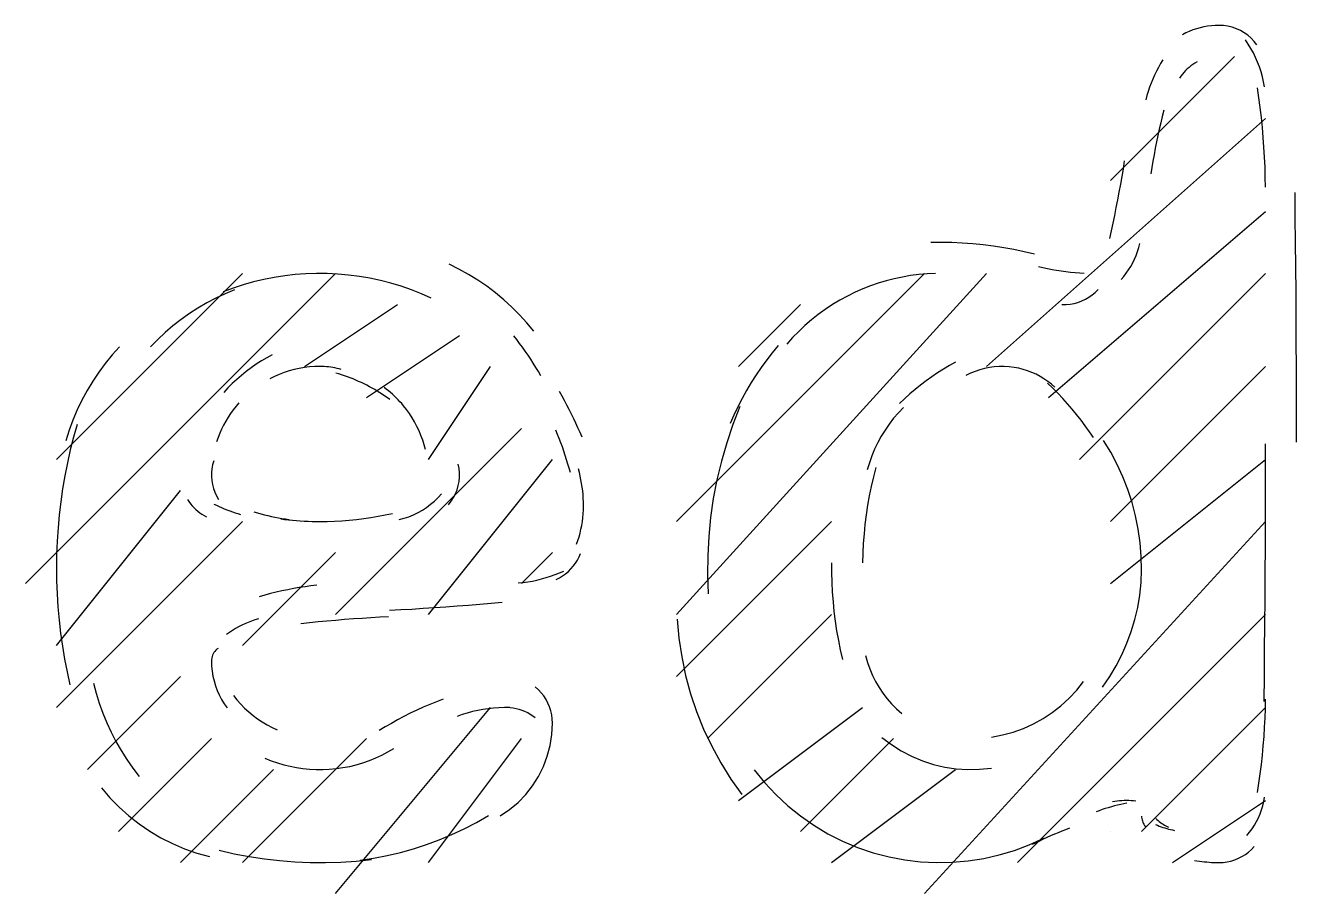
# Model space of a CAD drawing. Header units: millimetres. Extents: x 43 to 1147, y -811 to -31.
# Drawn here: x 810.28 to 815.2, y -794.32 to -790.96 of the extents above; entities that cross this region are included whole.
import ezdxf

# ---------------------------------------------------------------- set-up
doc = ezdxf.new("R2010")
doc.units = ezdxf.units.MM
doc.layers.add('EDITED_LINES', color=4, linetype='Continuous')

msp = doc.modelspace()

# ---------------------------------------------------------------- linework, layer by layer
at = {"layer": 'EDITED_LINES'}
for p, q in [((814.7846, -790.9831), (814.771, -790.9891)), ((814.7984, -790.9777), (814.7846, -790.9831)), ((814.8124, -790.9731), (814.7984, -790.9777)), ((814.8266, -790.9691), (814.8124, -790.9731)), ((814.8411, -790.9659), (814.8266, -790.9691)), ((814.8556, -790.9633), (814.8411, -790.9659)), ((814.8703, -790.9615), (814.8556, -790.9633)), ((814.8851, -790.9604), (814.8703, -790.9615)), ((814.9, -790.96), (814.8851, -790.9604)), ((814.9173, -790.9609), (814.9, -790.96)), ((814.9343, -790.9633), (814.9173, -790.9609)), ((814.9508, -790.9674), (814.9343, -790.9633)), ((814.9669, -790.9729), (814.9508, -790.9674)), ((814.9823, -790.98), (814.9669, -790.9729)), ((814.997, -790.9884), (814.9823, -790.98)), ((814.771, -790.9891), (814.7578, -790.9958)), ((815.0109, -790.9983), (814.997, -790.9884)), ((815.0129, -791.0323), (815.0017, -791.0159)), ((815.0238, -791.0094), (815.0109, -790.9983)), ((815.0232, -791.0492), (815.0129, -791.0323)), ((815.0357, -791.0218), (815.0238, -791.0094)), ((815.0464, -791.0354), (815.0357, -791.0218)), ((814.48, -791.56), (814.96, -791.08)), ((815.0328, -791.0665), (815.0232, -791.0492)), ((815.0415, -791.0843), (815.0328, -791.0665)), ((814.6653, -791.1225), (814.6575, -791.1374)), ((814.6735, -791.1079), (814.6653, -791.1225)), ((814.6823, -791.0934), (814.6735, -791.1079)), ((814.7769, -791.1286), (814.7703, -791.1351)), ((814.7839, -791.1225), (814.7769, -791.1286)), ((814.7911, -791.1166), (814.7839, -791.1225)), ((814.7987, -791.1112), (814.7911, -791.1166)), ((814.8065, -791.1062), (814.7987, -791.1112)), ((814.8146, -791.1015), (814.8065, -791.1062)), ((815.0493, -791.1024), (815.0415, -791.0843)), ((815.0563, -791.1209), (815.0493, -791.1024)), ((815.0624, -791.1397), (815.0563, -791.1209)), ((814.6434, -791.1679), (814.637, -791.1835)), ((814.6502, -791.1526), (814.6434, -791.1679)), ((814.6575, -791.1374), (814.6502, -791.1526)), ((814.7526, -791.1567), (814.7474, -791.1645)), ((814.7581, -791.1492), (814.7526, -791.1567)), ((814.764, -791.142), (814.7581, -791.1492)), ((814.7703, -791.1351), (814.764, -791.142)), ((815.0676, -791.1588), (815.0624, -791.1397)), ((815.0719, -791.1782), (815.0676, -791.1588)), ((815.0753, -791.1978), (815.0719, -791.1782)), ((814.6208, -791.2313), (814.6165, -791.2476)), ((814.6257, -791.2152), (814.6208, -791.2313)), ((814.6311, -791.1992), (814.6257, -791.2152)), ((814.637, -791.1835), (814.6311, -791.1992)), ((815.0543, -791.2401), (815.0488, -791.202)), ((815.0592, -791.2783), (815.0543, -791.2401)), ((815.0636, -791.3166), (815.0592, -791.2783)), ((814, -792.28), (815.08, -791.32)), ((814.6801, -791.3126), (814.6742, -791.3371)), ((814.6862, -791.2882), (814.6801, -791.3126)), ((815.0675, -791.3549), (815.0636, -791.3166)), ((814.6686, -791.3617), (814.6632, -791.3862)), ((814.6742, -791.3371), (814.6686, -791.3617)), ((815.0709, -791.3933), (815.0675, -791.3549)), ((814.658, -791.4109), (814.653, -791.4355)), ((814.6632, -791.3862), (814.658, -791.4109)), ((815.0737, -791.4317), (815.0709, -791.3933)), ((814.6483, -791.4603), (814.6438, -791.485)), ((814.653, -791.4355), (814.6483, -791.4603)), ((815.076, -791.4701), (815.0737, -791.4317)), ((815.0778, -791.5086), (815.076, -791.4701)), ((814.5245, -791.5447), (814.5296, -791.5145)), ((814.5296, -791.5145), (814.5345, -791.4843)), ((814.6395, -791.5098), (814.6354, -791.5347)), ((814.6438, -791.485), (814.6395, -791.5098)), ((815.079, -791.5471), (815.0778, -791.5086)), ((814.5137, -791.605), (814.5192, -791.5749)), ((814.5192, -791.5749), (814.5245, -791.5447)), ((815.0798, -791.5856), (815.079, -791.5471)), ((814.5081, -791.6351), (814.5137, -791.605)), ((815.1951, -791.7028), (815.194, -791.6062)), ((814.4963, -791.6952), (814.5023, -791.6652)), ((814.5023, -791.6652), (814.5081, -791.6351)), ((814.24, -792.4), (815.08, -791.68)), ((814.4902, -791.7252), (814.4963, -791.6952)), ((815.1961, -791.7994), (815.1951, -791.7028)), ((814.4773, -791.7851), (814.4838, -791.7552)), ((814.4838, -791.7552), (814.4902, -791.7252)), ((813.8253, -791.8), (813.7849, -791.8004)), ((813.8657, -791.8007), (813.8253, -791.8)), ((813.9061, -791.8025), (813.8657, -791.8007)), ((813.9463, -791.8053), (813.9061, -791.8025)), ((813.9865, -791.8092), (813.9463, -791.8053)), ((814.0265, -791.8143), (813.9865, -791.8092)), ((814.0664, -791.8204), (814.0265, -791.8143)), ((814.1062, -791.8275), (814.0664, -791.8204)), ((814.5845, -791.8352), (814.5891, -791.8201)), ((814.5891, -791.8201), (814.593, -791.8046)), ((815.197, -791.896), (815.1961, -791.7994)), ((814.1457, -791.8358), (814.1062, -791.8275)), ((814.1851, -791.8451), (814.1457, -791.8358)), ((814.5659, -791.8788), (814.5729, -791.8646)), ((814.5729, -791.8646), (814.5791, -791.8501)), ((814.5791, -791.8501), (814.5845, -791.8352)), ((810.28, -793.12), (811.48, -791.92)), ((810.4, -792.64), (811.12, -791.92)), ((811.4064, -791.9201), (811.3653, -791.9214)), ((811.4476, -791.9203), (811.4064, -791.9201)), ((811.4894, -791.9224), (811.4476, -791.9203)), ((811.9581, -791.903), (811.9202, -791.8843)), ((811.995, -791.9235), (811.9581, -791.903)), ((812.8, -793.24), (814, -791.92)), ((812.8, -792.88), (813.76, -791.92)), ((813.8018, -791.9202), (813.7696, -791.9216)), ((814.2009, -791.8929), (814.2184, -791.8971)), ((814.2184, -791.8971), (814.2359, -791.901)), ((814.2359, -791.901), (814.2535, -791.9045)), ((814.2535, -791.9045), (814.2712, -791.9076)), ((814.2712, -791.9076), (814.289, -791.9104)), ((814.289, -791.9104), (814.3068, -791.9129)), ((814.3068, -791.9129), (814.3246, -791.9149)), ((814.3246, -791.9149), (814.3425, -791.9167)), ((814.3425, -791.9167), (814.3605, -791.918)), ((814.36, -792.64), (815.08, -791.92)), ((814.3605, -791.918), (814.3784, -791.9191)), ((814.531, -791.9314), (814.5408, -791.9189)), ((814.5408, -791.9189), (814.5499, -791.906)), ((814.5499, -791.906), (814.5583, -791.8926)), ((814.5583, -791.8926), (814.5659, -791.8788)), ((815.1978, -791.9926), (815.197, -791.896)), ((811.1233, -791.9641), (811.0842, -791.9769)), ((811.1628, -791.9529), (811.1233, -791.9641)), ((811.2027, -791.9434), (811.1628, -791.9529)), ((811.243, -791.9355), (811.2027, -791.9434)), ((811.2835, -791.9291), (811.243, -791.9355)), ((811.3243, -791.9245), (811.2835, -791.9291)), ((811.3653, -791.9214), (811.3243, -791.9245)), ((811.531, -791.9261), (811.4894, -791.9224)), ((811.5724, -791.9315), (811.531, -791.9261)), ((811.6134, -791.9385), (811.5724, -791.9315)), ((811.6542, -791.9473), (811.6134, -791.9385)), ((811.6945, -791.9576), (811.6542, -791.9473)), ((811.7344, -791.9697), (811.6945, -791.9576)), ((812.0308, -791.9456), (811.995, -791.9235)), ((812.0655, -791.9694), (812.0308, -791.9456)), ((812.099, -791.9947), (812.0655, -791.9694)), ((813.5507, -791.968), (813.5208, -791.9797)), ((813.581, -791.9575), (813.5507, -791.968)), ((813.6117, -791.9483), (813.581, -791.9575)), ((813.6428, -791.9404), (813.6117, -791.9483)), ((813.6741, -791.9338), (813.6428, -791.9404)), ((813.7058, -791.9284), (813.6741, -791.9338)), ((813.7376, -791.9244), (813.7058, -791.9284)), ((813.7696, -791.9216), (813.7376, -791.9244)), ((814.5205, -791.9434), (814.531, -791.9314)), ((811.017, -792.0153), (810.982, -792.0338)), ((811.0529, -791.9983), (811.017, -792.0153)), ((811.0842, -791.9769), (811.0455, -791.9912)), ((811.0895, -791.9828), (811.0529, -791.9983)), ((811.7738, -791.9833), (811.7344, -791.9697)), ((811.8127, -791.9986), (811.7738, -791.9833)), ((811.851, -792.0155), (811.8127, -791.9986)), ((812.1313, -792.0215), (812.099, -791.9947)), ((813.4612, -792.0074), (813.4319, -792.0235)), ((813.4913, -791.9927), (813.4612, -792.0074)), ((813.5208, -791.9797), (813.4913, -791.9927)), ((814.3825, -792.0199), (814.3961, -792.0122)), ((814.3961, -792.0122), (814.4089, -792.0033)), ((814.4089, -792.0033), (814.421, -791.9932)), ((814.421, -791.9932), (814.4323, -791.982)), ((815.1985, -792.0893), (815.1978, -791.9926)), ((810.9478, -792.0538), (810.9146, -792.0753)), ((810.982, -792.0338), (810.9478, -792.0538)), ((811.36, -792.28), (811.72, -792.04)), ((812.1624, -792.0499), (812.1313, -792.0215)), ((812.1921, -792.0797), (812.1624, -792.0499)), ((813.04, -792.28), (813.28, -792.04)), ((813.3754, -792.0591), (813.3484, -792.0787)), ((813.4033, -792.0407), (813.3754, -792.0591)), ((813.4319, -792.0235), (813.4033, -792.0407)), ((814.2917, -792.0398), (814.3076, -792.0398)), ((814.3076, -792.0398), (814.3232, -792.0385)), ((814.3232, -792.0385), (814.3387, -792.0358)), ((814.3387, -792.0358), (814.3537, -792.0318)), ((814.3537, -792.0318), (814.3684, -792.0265)), ((814.3684, -792.0265), (814.3825, -792.0199)), ((810.8823, -792.0983), (810.8511, -792.1226)), ((810.9146, -792.0753), (810.8823, -792.0983)), ((812.2204, -792.1109), (812.1921, -792.0797)), ((812.2473, -792.1435), (812.2204, -792.1109)), ((813.3223, -792.0994), (813.2971, -792.1213)), ((813.3484, -792.0787), (813.3223, -792.0994)), ((815.199, -792.1859), (815.1985, -792.0893)), ((810.8209, -792.1484), (810.7919, -792.1754)), ((810.8511, -792.1226), (810.8209, -792.1484)), ((811.6, -792.4), (811.96, -792.16)), ((812.1817, -792.1757), (812.1702, -792.1609)), ((813.2728, -792.1442), (813.2495, -792.1682)), ((813.2971, -792.1213), (813.2728, -792.1442)), ((810.644, -792.2038), (810.6157, -792.2354)), ((810.7919, -792.1754), (810.764, -792.2038)), ((812.1929, -792.1906), (812.1817, -792.1757)), ((812.2039, -792.2057), (812.1929, -792.1906)), ((812.2147, -792.221), (812.2039, -792.2057)), ((813.1935, -792.1992), (813.1708, -792.2266)), ((813.2495, -792.1682), (813.2272, -792.1932)), ((815.1994, -792.2825), (815.199, -792.1859)), ((810.6157, -792.2354), (810.589, -792.2682)), ((811.1932, -792.2585), (811.1731, -792.2714)), ((811.2137, -792.2463), (811.1932, -792.2585)), ((811.2347, -792.2349), (811.2137, -792.2463)), ((812.2253, -792.2364), (812.2147, -792.221)), ((812.2356, -792.252), (812.2253, -792.2364)), ((812.2457, -792.2677), (812.2356, -792.252)), ((813.149, -792.2547), (813.1281, -792.2834)), ((813.1708, -792.2266), (813.149, -792.2547)), ((813.8802, -792.2639), (813.8565, -792.2768)), ((810.5639, -792.3021), (810.5405, -792.3372)), ((810.589, -792.2682), (810.5639, -792.3021)), ((811.1344, -792.2993), (811.1159, -792.3143)), ((811.1535, -792.285), (811.1344, -792.2993)), ((811.1731, -792.2714), (811.1535, -792.285)), ((811.2625, -792.3107), (811.2439, -792.3187)), ((811.2813, -792.3035), (811.2625, -792.3107)), ((811.3005, -792.2974), (811.2813, -792.3035)), ((811.32, -792.2921), (811.3005, -792.2974)), ((811.3397, -792.2878), (811.32, -792.2921)), ((811.3595, -792.2844), (811.3397, -792.2878)), ((811.3796, -792.282), (811.3595, -792.2844)), ((811.3997, -792.2805), (811.3796, -792.282)), ((811.42, -792.28), (811.3997, -792.2805)), ((811.4283, -792.2801), (811.42, -792.28)), ((811.4367, -792.2805), (811.4283, -792.2801)), ((811.445, -792.2811), (811.4367, -792.2805)), ((811.4533, -792.2819), (811.445, -792.2811)), ((811.4616, -792.2829), (811.4533, -792.2819)), ((811.4698, -792.2842), (811.4616, -792.2829)), ((811.478, -792.2857), (811.4698, -792.2842)), ((811.4862, -792.2874), (811.478, -792.2857)), ((811.4926, -792.3087), (811.4813, -792.3054)), ((811.4943, -792.2894), (811.4862, -792.2874)), ((811.5038, -792.3123), (811.4926, -792.3087)), ((811.5024, -792.2916), (811.4943, -792.2894)), ((811.515, -792.316), (811.5038, -792.3123)), ((811.84, -792.64), (812.08, -792.28)), ((812.2555, -792.2836), (812.2457, -792.2677)), ((812.2652, -792.2996), (812.2555, -792.2836)), ((812.2745, -792.3158), (812.2652, -792.2996)), ((813.1081, -792.3127), (813.089, -792.3426)), ((813.1281, -792.2834), (813.1081, -792.3127)), ((813.8103, -792.3049), (813.7879, -792.3199)), ((813.8332, -792.2905), (813.8103, -792.3049)), ((813.8565, -792.2768), (813.8332, -792.2905)), ((813.9375, -792.3062), (813.9201, -792.3146)), ((813.9554, -792.2988), (813.9375, -792.3062)), ((813.9737, -792.2927), (813.9554, -792.2988)), ((813.9922, -792.2878), (813.9737, -792.2927)), ((814.0111, -792.284), (813.9922, -792.2878)), ((814.0301, -792.2815), (814.0111, -792.284)), ((814.0493, -792.2802), (814.0301, -792.2815)), ((814.0685, -792.2801), (814.0493, -792.2802)), ((814.0878, -792.2813), (814.0685, -792.2801)), ((814.1071, -792.2838), (814.0878, -792.2813)), ((814.1246, -792.2871), (814.1071, -792.2838)), ((814.1418, -792.2914), (814.1246, -792.2871)), ((814.1587, -792.2967), (814.1418, -792.2914)), ((814.1752, -792.3031), (814.1587, -792.2967)), ((814.1914, -792.3103), (814.1752, -792.3031)), ((814.207, -792.3185), (814.1914, -792.3103)), ((814.48, -792.88), (815.08, -792.28)), ((815.1997, -792.3791), (815.1994, -792.2825)), ((810.5405, -792.3372), (810.5187, -792.3733)), ((811.0636, -792.3632), (811.0474, -792.3808)), ((811.0804, -792.3463), (811.0636, -792.3632)), ((811.0979, -792.33), (811.0804, -792.3463)), ((811.1159, -792.3143), (811.0979, -792.33)), ((811.2439, -792.3187), (811.2257, -792.3276)), ((811.5261, -792.3199), (811.515, -792.316)), ((811.5371, -792.3241), (811.5261, -792.3199)), ((811.548, -792.3284), (811.5371, -792.3241)), ((811.5589, -792.3329), (811.548, -792.3284)), ((811.5697, -792.3376), (811.5589, -792.3329)), ((811.5804, -792.3426), (811.5697, -792.3376)), ((811.591, -792.3477), (811.5804, -792.3426)), ((811.6014, -792.3529), (811.591, -792.3477)), ((811.6117, -792.3583), (811.6014, -792.3529)), ((811.6219, -792.3639), (811.6117, -792.3583)), ((811.6766, -792.3675), (811.6684, -792.3613)), ((813.089, -792.3426), (813.0709, -792.3731)), ((813.7444, -792.3519), (813.7234, -792.3689)), ((813.7659, -792.3356), (813.7444, -792.3519)), ((813.7879, -792.3199), (813.7659, -792.3356)), ((814.2222, -792.3277), (814.207, -792.3185)), ((814.2368, -792.3377), (814.2222, -792.3277)), ((814.2563, -792.3642), (814.2363, -792.3452)), ((814.2509, -792.3486), (814.2368, -792.3377)), ((814.2643, -792.3604), (814.2509, -792.3486)), ((810.4986, -792.4104), (810.4803, -792.4484)), ((810.5187, -792.3733), (810.4986, -792.4104)), ((811.632, -792.3696), (811.6219, -792.3639)), ((811.642, -792.3755), (811.632, -792.3696)), ((811.6519, -792.3817), (811.642, -792.3755)), ((811.6617, -792.3879), (811.6519, -792.3817)), ((811.6714, -792.3944), (811.6617, -792.3879)), ((811.6809, -792.401), (811.6714, -792.3944)), ((811.6847, -792.3739), (811.6766, -792.3675)), ((811.6904, -792.4078), (811.6809, -792.401)), ((811.6926, -792.3805), (811.6847, -792.3739)), ((811.7004, -792.3873), (811.6926, -792.3805)), ((811.7079, -792.3943), (811.7004, -792.3873)), ((811.7153, -792.4014), (811.7079, -792.3943)), ((811.7226, -792.4087), (811.7153, -792.4014)), ((811.7296, -792.4162), (811.7226, -792.4087)), ((812.3569, -792.3946), (812.3472, -792.3774)), ((812.3664, -792.4119), (812.3569, -792.3946)), ((812.3756, -792.4293), (812.3664, -792.4119)), ((813.0537, -792.4042), (813.0375, -792.4358)), ((813.0709, -792.3731), (813.0537, -792.4042)), ((813.683, -792.4047), (813.6636, -792.4236)), ((813.703, -792.3865), (813.683, -792.4047)), ((813.7234, -792.3689), (813.703, -792.3865)), ((814.2757, -792.3837), (814.2563, -792.3642)), ((814.2947, -792.4036), (814.2757, -792.3837)), ((814.3132, -792.424), (814.2947, -792.4036)), ((815.1999, -792.4757), (815.1997, -792.3791)), ((810.4803, -792.4484), (810.4638, -792.4872)), ((811.0843, -792.4477), (811.074, -792.4619)), ((811.0951, -792.4339), (811.0843, -792.4477)), ((811.1065, -792.4205), (811.0951, -792.4339)), ((811.7365, -792.4239), (811.7296, -792.4162)), ((811.7432, -792.4318), (811.7365, -792.4239)), ((811.7551, -792.4468), (811.7432, -792.4318)), ((811.7663, -792.4624), (811.7551, -792.4468)), ((812.3846, -792.4468), (812.3756, -792.4293)), ((812.3934, -792.4645), (812.3846, -792.4468)), ((813.0452, -792.4355), (813.0181, -792.5047)), ((813.0375, -792.4358), (813.0223, -792.4679)), ((813.6586, -792.4588), (813.6403, -792.4803)), ((813.6782, -792.4382), (813.6586, -792.4588)), ((814.3312, -792.4448), (814.3132, -792.424)), ((814.3487, -792.4661), (814.3312, -792.4448)), ((810.4638, -792.4872), (810.4491, -792.5269)), ((810.4797, -792.504), (810.466, -792.5532)), ((811.0471, -792.5068), (811.0393, -792.5225)), ((811.0554, -792.4915), (811.0471, -792.5068)), ((811.0644, -792.4765), (811.0554, -792.4915)), ((811.074, -792.4619), (811.0644, -792.4765)), ((811.7768, -792.4784), (811.7663, -792.4624)), ((811.7865, -792.4948), (811.7768, -792.4784)), ((811.7954, -792.5117), (811.7865, -792.4948)), ((812.402, -792.4822), (812.3934, -792.4645)), ((812.4104, -792.5), (812.402, -792.4822)), ((812.4186, -792.518), (812.4104, -792.5)), ((813.0181, -792.5047), (812.9943, -792.575)), ((813.0223, -792.4679), (813.0081, -792.5005)), ((813.6231, -792.5027), (813.6071, -792.5259)), ((813.6403, -792.4803), (813.6231, -792.5027)), ((814.3657, -792.4877), (814.3487, -792.4661)), ((814.3822, -792.5098), (814.3657, -792.4877)), ((814.3981, -792.5323), (814.3822, -792.5098)), ((815.2, -792.5723), (815.1999, -792.4757)), ((810.4491, -792.5269), (810.4362, -792.5673)), ((810.466, -792.5532), (810.4535, -792.6028)), ((811.0259, -792.5549), (811.0201, -792.5715)), ((811.0323, -792.5386), (811.0259, -792.5549)), ((811.0393, -792.5225), (811.0323, -792.5386)), ((811.48, -793.24), (812.2, -792.52)), ((811.8036, -792.529), (811.7954, -792.5117)), ((811.811, -792.5466), (811.8036, -792.529)), ((811.8175, -792.5646), (811.811, -792.5466)), ((812.3395, -792.543), (812.3329, -792.5269)), ((812.3459, -792.5591), (812.3395, -792.543)), ((812.3521, -792.5753), (812.3459, -792.5591)), ((812.4265, -792.536), (812.4186, -792.518)), ((812.4343, -792.5541), (812.4265, -792.536)), ((813.5924, -792.55), (813.5789, -792.5747)), ((813.6071, -792.5259), (813.5924, -792.55)), ((814.4135, -792.5551), (814.3981, -792.5323)), ((810.4535, -792.6028), (810.4424, -792.6526)), ((811.8233, -792.5828), (811.8175, -792.5646)), ((811.8282, -792.6014), (811.8233, -792.5828)), ((812.3581, -792.5916), (812.3521, -792.5753)), ((812.3639, -792.6079), (812.3581, -792.5916)), ((812.3694, -792.6244), (812.3639, -792.6079)), ((812.9943, -792.575), (812.9737, -792.6462)), ((813.5668, -792.6002), (813.556, -792.6263)), ((813.5789, -792.5747), (813.5668, -792.6002)), ((814.4807, -792.6122), (814.4528, -792.5668)), ((815.08, -792.6797), (815.08, -792.58)), ((810.4424, -792.6526), (810.4325, -792.7027)), ((811.0086, -792.645), (811.0045, -792.6601)), ((811.84, -793.24), (812.32, -792.64)), ((811.9582, -792.6745), (811.955, -792.6578)), ((812.3748, -792.6409), (812.3694, -792.6244)), ((812.38, -792.6575), (812.3748, -792.6409)), ((812.385, -792.6741), (812.38, -792.6575)), ((812.9737, -792.6462), (812.9565, -792.7182)), ((813.5465, -792.6529), (813.5385, -792.6801)), ((813.556, -792.6263), (813.5465, -792.6529)), ((814.48, -793.12), (815.08, -792.64)), ((814.5058, -792.6591), (814.4807, -792.6122)), ((810.4325, -792.7027), (810.424, -792.753)), ((811.0002, -792.6909), (811.0001, -792.7064)), ((811.0001, -792.7064), (811.0013, -792.7218)), ((811.0017, -792.6755), (811.0002, -792.6909)), ((811.0045, -792.6601), (811.0017, -792.6755)), ((811.9598, -792.6913), (811.9582, -792.6745)), ((811.9598, -792.708), (811.9598, -792.6913)), ((812.3897, -792.6908), (812.385, -792.6741)), ((812.424, -792.6897), (812.4203, -792.6755)), ((812.4273, -792.7039), (812.424, -792.6897)), ((812.4303, -792.7182), (812.4273, -792.7039)), ((813.562, -792.7076), (813.5536, -792.744)), ((813.5712, -792.6714), (813.562, -792.7076)), ((814.528, -792.7072), (814.5058, -792.6591)), ((814.5473, -792.7564), (814.528, -792.7072)), ((815.0798, -792.7794), (815.08, -792.6797)), ((810.424, -792.753), (810.4167, -792.8036)), ((811.0013, -792.7218), (811.0038, -792.737)), ((811.0038, -792.737), (811.0076, -792.752)), ((811.0076, -792.752), (811.0128, -792.7667)), ((811.9507, -792.757), (811.9552, -792.741)), ((811.9552, -792.741), (811.9583, -792.7246)), ((811.9583, -792.7246), (811.9598, -792.708)), ((812.4328, -792.7326), (812.4303, -792.7182)), ((812.435, -792.7471), (812.4328, -792.7326)), ((812.4368, -792.7616), (812.435, -792.7471)), ((812.9565, -792.7182), (812.9425, -792.7908)), ((813.5536, -792.744), (813.5462, -792.7805)), ((814.5637, -792.8067), (814.5473, -792.7564)), ((810.4, -793.36), (810.88, -792.76)), ((810.4167, -792.8036), (810.4107, -792.8543)), ((810.9069, -792.7946), (810.9124, -792.8031)), ((810.9124, -792.8031), (810.9185, -792.8112)), ((811.0128, -792.7667), (811.0192, -792.7809)), ((811.0192, -792.7809), (811.0269, -792.7946)), ((811.8483, -792.8135), (811.8631, -792.8008)), ((811.8631, -792.8008), (811.877, -792.7871)), ((811.877, -792.7871), (811.8901, -792.7725)), ((811.918, -792.8155), (811.9283, -792.8019)), ((811.9283, -792.8019), (811.9372, -792.7876)), ((811.9372, -792.7876), (811.9447, -792.7726)), ((811.9447, -792.7726), (811.9507, -792.757)), ((812.4382, -792.7761), (812.4368, -792.7616)), ((812.4392, -792.7907), (812.4382, -792.7761)), ((812.4397, -792.8053), (812.4392, -792.7907)), ((812.4399, -792.8199), (812.4397, -792.8053)), ((812.9425, -792.7908), (812.9319, -792.8641)), ((813.5462, -792.7805), (813.5398, -792.8172)), ((815.0795, -792.8792), (815.0798, -792.7794)), ((810.4107, -792.8543), (810.4061, -792.9051)), ((810.9185, -792.8112), (810.9249, -792.819)), ((810.9249, -792.819), (810.9318, -792.8264)), ((810.9318, -792.8264), (810.939, -792.8333)), ((810.939, -792.8333), (810.9467, -792.8399)), ((810.9467, -792.8399), (810.9547, -792.846)), ((810.9547, -792.846), (810.963, -792.8517)), ((810.963, -792.8517), (810.9717, -792.8569)), ((811.0092, -792.8124), (811.0192, -792.8173)), ((811.0192, -792.8173), (811.0293, -792.8219)), ((811.0293, -792.8219), (811.0395, -792.8264)), ((811.0395, -792.8264), (811.0498, -792.8307)), ((811.0498, -792.8307), (811.0601, -792.8348)), ((811.0601, -792.8348), (811.0705, -792.8388)), ((811.0705, -792.8388), (811.081, -792.8426)), ((811.081, -792.8426), (811.0915, -792.8462)), ((811.0915, -792.8462), (811.1021, -792.8496)), ((811.1021, -792.8496), (811.1127, -792.8528)), ((811.1646, -792.843), (811.178, -792.8468)), ((811.178, -792.8468), (811.1913, -792.8504)), ((811.1913, -792.8504), (811.2048, -792.8539)), ((811.2048, -792.8539), (811.2183, -792.8571)), ((811.6451, -792.8597), (811.6728, -792.8544)), ((811.6728, -792.8544), (811.7005, -792.8484)), ((811.7642, -792.8613), (811.7823, -792.854)), ((811.7823, -792.854), (811.7997, -792.8455)), ((811.7997, -792.8455), (811.8166, -792.8359)), ((811.8166, -792.8359), (811.8328, -792.8252)), ((811.8328, -792.8252), (811.8483, -792.8135)), ((812.4375, -792.8654), (812.4388, -792.8503)), ((812.4388, -792.8503), (812.4397, -792.8352)), ((812.4397, -792.8352), (812.4399, -792.82)), ((813.5342, -792.854), (813.5295, -792.891)), ((813.5398, -792.8172), (813.5342, -792.854)), ((814.577, -792.8579), (814.5637, -792.8067)), ((810.4, -793.6), (811.12, -792.88)), ((810.9717, -792.8569), (810.9807, -792.8616)), ((811.2183, -792.8571), (811.2318, -792.8601)), ((811.2318, -792.8601), (811.2454, -792.8629)), ((811.2454, -792.8629), (811.259, -792.8655)), ((811.259, -792.8655), (811.2727, -792.8678)), ((811.2682, -792.8698), (811.2833, -792.8717)), ((811.2727, -792.8678), (811.2864, -792.87)), ((811.2833, -792.8717), (811.2984, -792.8735)), ((811.2864, -792.87), (811.3002, -792.8719)), ((811.2984, -792.8735), (811.3136, -792.875)), ((811.3136, -792.875), (811.3287, -792.8763)), ((811.3287, -792.8763), (811.3439, -792.8774)), ((811.3439, -792.8774), (811.3591, -792.8784)), ((811.3591, -792.8784), (811.3743, -792.8791)), ((811.3743, -792.8791), (811.3895, -792.8796)), ((811.3895, -792.8796), (811.4048, -792.8799)), ((811.4048, -792.8799), (811.42, -792.88)), ((811.42, -792.88), (811.4483, -792.8797)), ((811.4483, -792.8797), (811.4766, -792.8787)), ((811.4766, -792.8787), (811.5048, -792.8771)), ((811.5048, -792.8771), (811.533, -792.8749)), ((811.533, -792.8749), (811.5612, -792.8721)), ((811.5612, -792.8721), (811.5892, -792.8686)), ((811.5892, -792.8686), (811.6172, -792.8645)), ((811.6172, -792.8645), (811.6451, -792.8597)), ((811.7267, -792.8725), (811.7457, -792.8675)), ((811.7457, -792.8675), (811.7642, -792.8613)), ((812.4302, -792.9101), (812.4331, -792.8953)), ((812.4331, -792.8953), (812.4356, -792.8804)), ((812.4356, -792.8804), (812.4375, -792.8654)), ((812.8, -793.48), (813.4, -792.88)), ((812.9319, -792.8641), (812.9246, -792.9377)), ((813.5295, -792.891), (813.5258, -792.928)), ((813.76, -794.32), (815.08, -792.88)), ((814.5874, -792.9097), (814.577, -792.8579)), ((815.0791, -792.9789), (815.0795, -792.8792)), ((810.4061, -792.9051), (810.4027, -792.9561)), ((812.4181, -792.9538), (812.4226, -792.9394)), ((812.4226, -792.9394), (812.4267, -792.9248)), ((812.4267, -792.9248), (812.4302, -792.9101)), ((812.9246, -792.9377), (812.9207, -793.0117)), ((813.5258, -792.928), (813.523, -792.9652)), ((814.5947, -792.9622), (814.5874, -792.9097)), ((810.4027, -792.9561), (810.4007, -793.0072)), ((811.12, -793.36), (811.48, -793)), ((812.2, -793.12), (812.32, -793)), ((812.413, -792.9681), (812.4181, -792.9538)), ((813.5211, -793.0024), (813.5201, -793.0397)), ((813.523, -792.9652), (813.5211, -793.0024)), ((814.5989, -793.0152), (814.5947, -792.9622)), ((815.0786, -793.0786), (815.0791, -792.9789)), ((810.4007, -793.0072), (810.4, -793.0581)), ((812.4006, -793.0524), (812.4089, -793.0411)), ((812.4089, -793.0411), (812.4164, -793.0291)), ((812.4164, -793.0291), (812.4229, -793.0166)), ((812.4229, -793.0166), (812.4285, -793.0035)), ((812.9207, -793.0117), (812.9202, -793.086)), ((813.4001, -793.0397), (813.4001, -793.0776)), ((814.6, -793.0685), (814.5989, -793.0152)), ((810.4, -793.0581), (810.4006, -793.109)), ((812.2775, -793.1022), (812.2951, -793.0973)), ((812.2951, -793.0973), (812.3125, -793.0917)), ((812.3125, -793.0917), (812.3297, -793.0856)), ((812.3297, -793.0856), (812.3467, -793.0789)), ((812.3345, -793.1039), (812.3472, -793.0975)), ((812.3467, -793.0789), (812.3635, -793.0716)), ((812.3472, -793.0975), (812.3593, -793.0901)), ((812.3593, -793.0901), (812.3708, -793.0819)), ((812.3708, -793.0819), (812.3815, -793.0729)), ((812.3815, -793.0729), (812.3914, -793.063)), ((812.3914, -793.063), (812.4006, -793.0524)), ((812.9202, -793.086), (812.9231, -793.1603)), ((813.4001, -793.0776), (813.401, -793.1153)), ((814.598, -793.1162), (814.6, -793.0674)), ((815.078, -793.1783), (815.0786, -793.0786)), ((810.4006, -793.109), (810.4025, -793.1599)), ((811.2728, -793.1487), (811.2506, -793.1537)), ((811.295, -793.144), (811.2728, -793.1487)), ((811.3174, -793.1398), (811.295, -793.144)), ((811.3399, -793.136), (811.3174, -793.1398)), ((811.3624, -793.1326), (811.3399, -793.136)), ((811.385, -793.1296), (811.3624, -793.1326)), ((811.4076, -793.127), (811.385, -793.1296)), ((812.1877, -793.1179), (812.2059, -793.116)), ((812.2059, -793.116), (812.224, -793.1134)), ((812.224, -793.1134), (812.242, -793.1103)), ((812.242, -793.1103), (812.2598, -793.1065)), ((812.2598, -793.1065), (812.2775, -793.1022)), ((813.401, -793.1153), (813.4028, -793.1531)), ((814.593, -793.1646), (814.598, -793.1162)), ((810.4025, -793.1599), (810.4057, -793.2106)), ((811.2064, -793.165), (811.1845, -793.1712)), ((811.2284, -793.1591), (811.2064, -793.165)), ((811.2506, -793.1537), (811.2284, -793.1591)), ((812.0385, -793.2002), (812.0821, -793.1966)), ((812.0821, -793.1966), (812.1258, -793.1928)), ((813.4028, -793.1531), (813.4057, -793.1907)), ((813.4057, -793.1907), (813.4094, -793.2283)), ((814.585, -793.2124), (814.593, -793.1646)), ((815.0772, -793.278), (815.078, -793.1783)), ((810.4057, -793.2106), (810.4103, -793.2613)), ((811.6853, -793.2487), (811.6513, -793.2506)), ((811.6887, -793.2236), (811.7325, -793.2212)), ((811.7325, -793.2212), (811.7762, -793.2187)), ((811.7762, -793.2187), (811.82, -793.216)), ((811.82, -793.216), (811.8637, -793.2132)), ((811.8637, -793.2132), (811.9074, -793.2102)), ((811.9074, -793.2102), (811.9511, -793.207)), ((811.9511, -793.207), (811.9948, -793.2037)), ((811.9948, -793.2037), (812.0385, -793.2002)), ((812.92, -793.72), (813.4, -793.24)), ((813.4094, -793.2283), (813.4141, -793.2657)), ((814.12, -794.2), (815.08, -793.24)), ((814.574, -793.2596), (814.585, -793.2124)), ((810.4103, -793.2613), (810.4161, -793.3118)), ((811.0928, -793.2946), (811.0809, -793.3016)), ((811.1049, -793.288), (811.0928, -793.2946)), ((811.1172, -793.2818), (811.1049, -793.288)), ((811.1297, -793.276), (811.1172, -793.2818)), ((811.1424, -793.2706), (811.1297, -793.276)), ((811.1553, -793.2657), (811.1424, -793.2706)), ((811.1683, -793.2611), (811.1553, -793.2657)), ((811.1815, -793.257), (811.1683, -793.2611)), ((811.3793, -793.272), (811.3454, -793.2755)), ((811.4133, -793.2687), (811.3793, -793.272)), ((811.4472, -793.2656), (811.4133, -793.2687)), ((811.4812, -793.2626), (811.4472, -793.2656)), ((811.5152, -793.2598), (811.4812, -793.2626)), ((811.5492, -793.2573), (811.5152, -793.2598)), ((811.5832, -793.2549), (811.5492, -793.2573)), ((811.6172, -793.2526), (811.5832, -793.2549)), ((811.6513, -793.2506), (811.6172, -793.2526)), ((812.8024, -793.258), (812.8091, -793.3314)), ((813.4141, -793.2657), (813.4198, -793.3031)), ((814.5602, -793.3059), (814.574, -793.2596)), ((815.0764, -793.3777), (815.0772, -793.278)), ((810.4161, -793.3118), (810.4232, -793.3621)), ((811.0693, -793.309), (811.0579, -793.3168)), ((811.0809, -793.3016), (811.0693, -793.309)), ((812.8091, -793.3314), (812.8201, -793.4041)), ((813.4198, -793.3031), (813.4264, -793.3403)), ((813.4264, -793.3403), (813.4339, -793.3773)), ((814.5436, -793.3513), (814.5602, -793.3059)), ((810.4232, -793.3621), (810.4316, -793.4123)), ((811.0067, -793.3924), (811.0043, -793.3976)), ((811.0096, -793.3875), (811.0067, -793.3924)), ((811.0129, -793.3828), (811.0096, -793.3875)), ((811.0166, -793.3785), (811.0129, -793.3828)), ((811.0208, -793.3745), (811.0166, -793.3785)), ((811.0254, -793.371), (811.0208, -793.3745)), ((813.4339, -793.3773), (813.4424, -793.4141)), ((814.5019, -793.4388), (814.5241, -793.3957)), ((814.5241, -793.3957), (814.5436, -793.3513)), ((815.0754, -793.4774), (815.0764, -793.3777)), ((810.4316, -793.4123), (810.4413, -793.4622)), ((811.0003, -793.4142), (811, -793.42)), ((811, -793.42), (811.0006, -793.4395)), ((811.0011, -793.4085), (811.0003, -793.4142)), ((811.0006, -793.4395), (811.0025, -793.4589)), ((811.0025, -793.4029), (811.0011, -793.4085)), ((811.0043, -793.3976), (811.0025, -793.4029)), ((812.8201, -793.4041), (812.8352, -793.4758)), ((813.5319, -793.3992), (813.5391, -793.4252)), ((813.5391, -793.4252), (813.5479, -793.4506)), ((814.4769, -793.4805), (814.5019, -793.4388)), ((810.4413, -793.4622), (810.4523, -793.512)), ((810.52, -793.84), (810.88, -793.48)), ((811.0025, -793.4589), (811.0057, -793.4781)), ((811.0057, -793.4781), (811.01, -793.497)), ((812.8352, -793.4758), (812.8545, -793.5464)), ((813.5479, -793.4506), (813.5584, -793.4754)), ((813.5584, -793.4754), (813.5703, -793.4993)), ((814.4493, -793.5208), (814.4769, -793.4805)), ((815.0743, -793.5771), (815.0754, -793.4774)), ((810.5438, -793.5054), (810.5539, -793.5448)), ((811.01, -793.497), (811.0156, -793.5155)), ((811.0156, -793.5155), (811.0224, -793.5337)), ((811.0224, -793.5337), (811.0303, -793.5514)), ((812.2656, -793.5311), (812.2535, -793.5203)), ((812.2766, -793.5428), (812.2656, -793.5311)), ((812.2864, -793.5553), (812.2766, -793.5428)), ((813.5703, -793.4993), (813.5838, -793.5225)), ((813.5838, -793.5225), (813.5987, -793.5447)), ((814.3195, -793.5641), (814.3488, -793.5328)), ((814.3488, -793.5328), (814.3757, -793.499)), ((810.5539, -793.5448), (810.5658, -793.5836)), ((810.5658, -793.5836), (810.5795, -793.6217)), ((811.0303, -793.5514), (811.0394, -793.5686)), ((811.0394, -793.5686), (811.0496, -793.5852)), ((811.0496, -793.5852), (811.0609, -793.6011)), ((811.0852, -793.5536), (811.0988, -793.5707)), ((811.0988, -793.5707), (811.1133, -793.5869)), ((811.1133, -793.5869), (811.1285, -793.6024)), ((811.8449, -793.588), (811.8195, -793.5989)), ((811.8705, -793.5775), (811.8449, -793.588)), ((811.8962, -793.5676), (811.8705, -793.5775)), ((812.2951, -793.5686), (812.2864, -793.5553)), ((812.3025, -793.5826), (812.2951, -793.5686)), ((812.3087, -793.5972), (812.3025, -793.5826)), ((812.8545, -793.5464), (812.8778, -793.6158)), ((813.5987, -793.5447), (813.615, -793.5659)), ((813.615, -793.5659), (813.6326, -793.5862)), ((813.6326, -793.5862), (813.6516, -793.6053)), ((814.2543, -793.6191), (814.2879, -793.5929)), ((814.2879, -793.5929), (814.3195, -793.5641)), ((815.0792, -793.6041), (815.0798, -793.5678)), ((810.5795, -793.6217), (810.5948, -793.6592)), ((811.1285, -793.6024), (811.1445, -793.617)), ((811.1445, -793.617), (811.1612, -793.6308)), ((811.1612, -793.6308), (811.1786, -793.6437)), ((811.48, -794.32), (812.08, -793.6)), ((811.7449, -793.6348), (811.7205, -793.6477)), ((811.7695, -793.6223), (811.7449, -793.6348)), ((811.7944, -793.6104), (811.7695, -793.6223)), ((811.8195, -793.5989), (811.7944, -793.6104)), ((811.9703, -793.6274), (811.9506, -793.6343)), ((811.9902, -793.6212), (811.9703, -793.6274)), ((812.0102, -793.6158), (811.9902, -793.6212)), ((812.0305, -793.6112), (812.0102, -793.6158)), ((812.0509, -793.6074), (812.0305, -793.6112)), ((812.0714, -793.6044), (812.0509, -793.6074)), ((812.092, -793.6021), (812.0714, -793.6044)), ((812.1128, -793.6007), (812.092, -793.6021)), ((812.1336, -793.6001), (812.1128, -793.6007)), ((812.1544, -793.6002), (812.1336, -793.6001)), ((812.1566, -793.6008), (812.1448, -793.6001)), ((812.1684, -793.6023), (812.1566, -793.6008)), ((812.1799, -793.6045), (812.1684, -793.6023)), ((812.1913, -793.6075), (812.1799, -793.6045)), ((812.2025, -793.6112), (812.1913, -793.6075)), ((812.2134, -793.6157), (812.2025, -793.6112)), ((812.224, -793.6208), (812.2134, -793.6157)), ((812.2342, -793.6267), (812.224, -793.6208)), ((812.2441, -793.6332), (812.2342, -793.6267)), ((812.2535, -793.6404), (812.2441, -793.6332)), ((812.3135, -793.6124), (812.3087, -793.5972)), ((812.3171, -793.6279), (812.3135, -793.6124)), ((812.3192, -793.6438), (812.3171, -793.6279)), ((812.8778, -793.6158), (812.905, -793.6836)), ((813.04, -793.96), (813.52, -793.6)), ((813.6516, -793.6053), (813.6718, -793.6232)), ((814.2188, -793.6424), (814.2543, -793.6191)), ((814.6, -794.08), (815.08, -793.6)), ((815.0762, -793.6765), (815.078, -793.6403)), ((815.078, -793.6403), (815.0792, -793.6041)), ((810.5948, -793.6592), (810.6118, -793.6959)), ((811.1786, -793.6437), (811.1967, -793.6557)), ((811.1967, -793.6557), (811.2154, -793.6668)), ((811.2154, -793.6668), (811.2346, -793.6769)), ((811.2346, -793.6769), (811.2545, -793.686)), ((811.6726, -793.6751), (811.649, -793.6895)), ((811.6964, -793.6612), (811.6726, -793.6751)), ((811.7205, -793.6477), (811.6964, -793.6612)), ((812.3177, -793.7037), (812.3199, -793.66)), ((812.3199, -793.66), (812.3192, -793.6438)), ((812.905, -793.6836), (812.9362, -793.7499)), ((814.1026, -793.695), (814.1428, -793.6805)), ((814.1428, -793.6805), (814.1816, -793.663)), ((814.1816, -793.663), (814.2188, -793.6424)), ((815.0739, -793.7127), (815.0762, -793.6765)), ((810.6118, -793.6959), (810.6304, -793.7318)), ((810.6304, -793.7318), (810.6506, -793.7669)), ((810.64, -794.08), (811, -793.72)), ((811.12, -794.2), (811.6, -793.72)), ((811.84, -794.2), (812.2, -793.72)), ((812.3109, -793.7465), (812.3177, -793.7037)), ((813.28, -794.08), (813.64, -793.72)), ((813.5952, -793.7155), (813.6316, -793.7432)), ((814.0187, -793.7142), (814.0612, -793.7062)), ((814.0612, -793.7062), (814.1026, -793.695)), ((815.0711, -793.7488), (815.0739, -793.7127)), ((810.6506, -793.7669), (810.6724, -793.801)), ((811.6356, -793.7951), (811.6596, -793.7839)), ((811.6596, -793.7839), (811.6831, -793.7715)), ((811.6831, -793.7715), (811.7061, -793.758)), ((812.2848, -793.8281), (812.2999, -793.7881)), ((812.2999, -793.7881), (812.3109, -793.7465)), ((812.9362, -793.7499), (812.9713, -793.8143)), ((813.6316, -793.7432), (813.6699, -793.7676)), ((813.6699, -793.7676), (813.71, -793.7886)), ((813.71, -793.7886), (813.7515, -793.806)), ((815.0639, -793.8209), (815.0678, -793.7849)), ((815.0678, -793.7849), (815.0711, -793.7488)), ((810.6724, -793.801), (810.6957, -793.8342)), ((810.6957, -793.8342), (810.7206, -793.8664)), ((811.2072, -793.7963), (811.2309, -793.8058)), ((811.2309, -793.8058), (811.255, -793.8142)), ((811.255, -793.8142), (811.2795, -793.8214)), ((811.2795, -793.8214), (811.3042, -793.8274)), ((811.3042, -793.8274), (811.3291, -793.8323)), ((811.3291, -793.8323), (811.3543, -793.836)), ((811.3543, -793.836), (811.3796, -793.8385)), ((811.3796, -793.8385), (811.4051, -793.8398)), ((811.4306, -793.8399), (811.4562, -793.8387)), ((811.4562, -793.8387), (811.4827, -793.8363)), ((811.4827, -793.8363), (811.509, -793.8326)), ((811.509, -793.8326), (811.535, -793.8276)), ((811.535, -793.8276), (811.5607, -793.8213)), ((811.5607, -793.8213), (811.5861, -793.8138)), ((811.5861, -793.8138), (811.6111, -793.805)), ((811.6111, -793.805), (811.6356, -793.7951)), ((812.2658, -793.8663), (812.2848, -793.8281)), ((812.9713, -793.8143), (813.0101, -793.8767)), ((813.7515, -793.806), (813.7943, -793.82)), ((813.7943, -793.82), (813.8381, -793.8303)), ((813.8381, -793.8303), (813.8826, -793.8369)), ((813.8826, -793.8369), (813.9278, -793.8399)), ((813.9278, -793.8399), (813.9732, -793.839)), ((813.9732, -793.839), (814.0187, -793.8342)), ((815.0595, -793.8569), (815.0639, -793.8209)), ((810.88, -794.2), (811.24, -793.84)), ((811.4051, -793.8398), (811.4306, -793.8399)), ((812.2429, -793.9024), (812.2658, -793.8663)), ((813.0101, -793.8767), (813.0527, -793.9369)), ((813.1005, -793.8406), (813.1407, -793.8903)), ((813.4, -794.2), (813.88, -793.84)), ((815.0545, -793.8928), (815.0595, -793.8569)), ((810.5739, -793.9109), (810.6071, -793.9493)), ((812.1866, -793.9669), (812.2165, -793.936)), ((812.2165, -793.936), (812.2429, -793.9024)), ((813.1407, -793.8903), (813.1841, -793.9369)), ((813.1841, -793.9369), (813.2305, -793.98)), ((815.0491, -793.9286), (815.0545, -793.8928)), ((810.6071, -793.9493), (810.6426, -793.9853)), ((810.6426, -793.9853), (810.6802, -794.0188)), ((812.1534, -793.9948), (812.1866, -793.9669)), ((813.2305, -793.98), (813.2797, -794.0197)), ((814.483, -793.9842), (814.4711, -793.9876)), ((814.495, -793.9809), (814.483, -793.9842)), ((814.496, -793.9632), (814.4871, -793.9647)), ((814.507, -793.9779), (814.495, -793.9809)), ((814.505, -793.962), (814.496, -793.9632)), ((814.5141, -793.9611), (814.505, -793.962)), ((814.5191, -793.9752), (814.507, -793.9779)), ((814.5231, -793.9605), (814.5141, -793.9611)), ((814.5313, -793.9726), (814.5191, -793.9752)), ((814.5322, -793.9601), (814.5231, -793.9605)), ((814.5435, -793.9703), (814.5313, -793.9726)), ((814.5413, -793.96), (814.5322, -793.9601)), ((814.5504, -793.9602), (814.5413, -793.96)), ((814.5594, -793.9607), (814.5504, -793.9602)), ((814.5685, -793.9614), (814.5594, -793.9607)), ((814.5776, -793.9624), (814.5685, -793.9614)), ((814.72, -794.2), (815.08, -793.96)), ((815.0643, -793.9957), (815.0691, -793.9799)), ((815.0691, -793.9799), (815.0731, -793.9638)), ((815.0731, -793.9638), (815.0762, -793.9474)), ((810.6802, -794.0188), (810.7198, -794.0498)), ((812.0257, -794.0449), (812.0717, -794.0184)), ((812.1172, -794.0194), (812.1534, -793.9948)), ((813.2797, -794.0197), (813.3315, -794.0558)), ((814.4357, -793.9993), (814.424, -794.0036)), ((814.4474, -793.9951), (814.4357, -793.9993)), ((814.4592, -793.9913), (814.4474, -793.9951)), ((814.4711, -793.9876), (814.4592, -793.9913)), ((814.6, -794.02), (814.6002, -794.0249)), ((814.6002, -794.0249), (814.6008, -794.0297)), ((814.6008, -794.0297), (814.6017, -794.0344)), ((814.6017, -794.0344), (814.6031, -794.039)), ((814.655, -794.0296), (814.6594, -794.0337)), ((814.6594, -794.0337), (814.664, -794.0377)), ((815.0448, -794.0411), (815.0521, -794.0263)), ((815.0521, -794.0263), (815.0586, -794.0112)), ((815.0586, -794.0112), (815.0643, -793.9957)), ((810.7198, -794.0498), (810.7614, -794.0781)), ((810.7614, -794.0781), (810.8046, -794.1037)), ((811.9307, -794.0918), (811.9787, -794.0694)), ((811.9787, -794.0694), (812.0257, -794.0449)), ((813.3315, -794.0558), (813.3857, -794.0882)), ((814.277, -794.0846), (814.2625, -794.0907)), ((814.2915, -794.0786), (814.277, -794.0846)), ((814.3062, -794.0728), (814.2915, -794.0786)), ((814.3209, -794.0671), (814.3062, -794.0728)), ((814.48, -794.08), (814.48, -794.08)), ((814.6031, -794.039), (814.6048, -794.0435)), ((814.6048, -794.0435), (814.6068, -794.0478)), ((814.6068, -794.0478), (814.6092, -794.052)), ((814.6092, -794.052), (814.6119, -794.0559)), ((814.6119, -794.0559), (814.615, -794.0597)), ((814.615, -794.0597), (814.6183, -794.0632)), ((814.6542, -794.0524), (814.6613, -794.0555)), ((814.6613, -794.0555), (814.6683, -794.0585)), ((814.664, -794.0377), (814.6687, -794.0415)), ((814.6683, -794.0585), (814.6755, -794.0612)), ((814.6687, -794.0415), (814.6734, -794.0451)), ((814.6734, -794.0451), (814.6784, -794.0486)), ((814.6755, -794.0612), (814.6827, -794.0638)), ((814.6784, -794.0486), (814.6834, -794.0519)), ((814.6827, -794.0638), (814.69, -794.0662)), ((814.6834, -794.0519), (814.6885, -794.0551)), ((814.6885, -794.0551), (814.6938, -794.058)), ((814.69, -794.0662), (814.6973, -794.0684)), ((814.6938, -794.058), (814.6991, -794.0608)), ((814.6973, -794.0684), (814.7047, -794.0704)), ((814.6991, -794.0608), (814.7045, -794.0635)), ((814.7047, -794.0704), (814.7122, -794.0723)), ((814.7122, -794.0723), (814.7197, -794.0739)), ((814.7197, -794.0739), (814.7272, -794.0754)), ((815.0074, -794.0956), (815.0179, -794.0827)), ((815.0179, -794.0827), (815.0277, -794.0693)), ((815.0277, -794.0693), (815.0366, -794.0554)), ((815.0366, -794.0554), (815.0448, -794.0411)), ((810.8046, -794.1037), (810.8495, -794.1265)), ((810.8495, -794.1265), (810.8958, -794.1464)), ((811.7821, -794.1469), (811.8324, -794.1306)), ((811.8324, -794.1306), (811.882, -794.1123)), ((811.882, -794.1123), (811.9307, -794.0918)), ((813.3857, -794.0882), (813.4421, -794.1168)), ((813.4421, -794.1168), (813.5005, -794.1414)), ((814.1077, -794.1528), (814.1654, -794.1311)), ((814.1654, -794.1311), (814.2218, -794.1053)), ((814.1909, -794.1235), (814.1768, -794.1304)), ((814.2051, -794.1166), (814.1909, -794.1235)), ((814.2193, -794.11), (814.2051, -794.1166)), ((814.2336, -794.1034), (814.2193, -794.11)), ((814.248, -794.097), (814.2336, -794.1034)), ((814.2625, -794.0907), (814.248, -794.097)), ((810.8958, -794.1464), (810.9434, -794.1632)), ((810.9434, -794.1632), (810.9923, -794.1771)), ((811.0302, -794.1524), (811.0881, -794.1657)), ((811.0881, -794.1657), (811.1464, -794.1767)), ((811.1464, -794.1767), (811.2051, -794.1857)), ((811.575, -794.1904), (811.6275, -794.1828)), ((811.6275, -794.1828), (811.6796, -794.173)), ((811.6796, -794.173), (811.7311, -794.161)), ((811.7311, -794.161), (811.7821, -794.1469)), ((813.5005, -794.1414), (813.5607, -794.1618)), ((813.5607, -794.1618), (813.6226, -794.178)), ((813.6226, -794.178), (813.6835, -794.1896)), ((813.989, -794.184), (814.0488, -794.1704)), ((814.0488, -794.1704), (814.1077, -794.1528)), ((814.9608, -794.1894), (814.975, -794.1836)), ((814.975, -794.1836), (814.9887, -794.1766)), ((814.9887, -794.1766), (815.0018, -794.1684)), ((815.0018, -794.1684), (815.0142, -794.1592)), ((815.0142, -794.1592), (815.0257, -794.1488)), ((815.0257, -794.1488), (815.0364, -794.1374)), ((811.2051, -794.1857), (811.264, -794.1925)), ((811.264, -794.1925), (811.3231, -794.1971)), ((811.3231, -794.1971), (811.3823, -794.1996)), ((811.3823, -794.1996), (811.4415, -794.1999)), ((811.4415, -794.1999), (811.5008, -794.198)), ((811.5008, -794.198), (811.5601, -794.194)), ((811.5601, -794.194), (811.6192, -794.1877)), ((813.6835, -794.1896), (813.7447, -794.1968)), ((813.7447, -794.1968), (813.8061, -794.1999)), ((813.8061, -794.1999), (813.8674, -794.1987)), ((813.8674, -794.1987), (813.9285, -794.1934)), ((813.9285, -794.1934), (813.989, -794.184)), ((814.805, -794.1915), (814.8144, -794.1931)), ((814.8144, -794.1931), (814.8239, -794.1946)), ((814.8239, -794.1946), (814.8333, -794.1958)), ((814.8333, -794.1958), (814.8428, -794.1969)), ((814.8428, -794.1969), (814.8523, -794.1978)), ((814.8523, -794.1978), (814.8618, -794.1986)), ((814.8618, -794.1986), (814.8713, -794.1992)), ((814.8713, -794.1992), (814.8809, -794.1996)), ((814.8809, -794.1996), (814.8904, -794.1999)), ((814.8904, -794.1999), (814.9, -794.2)), ((814.9, -794.2), (814.9156, -794.1993)), ((814.9156, -794.1993), (814.931, -794.1973)), ((814.931, -794.1973), (814.9461, -794.194)), ((814.9461, -794.194), (814.9608, -794.1894))]:
    msp.add_line(p, q, dxfattribs=at)

doc.saveas('drawing.dxf')
